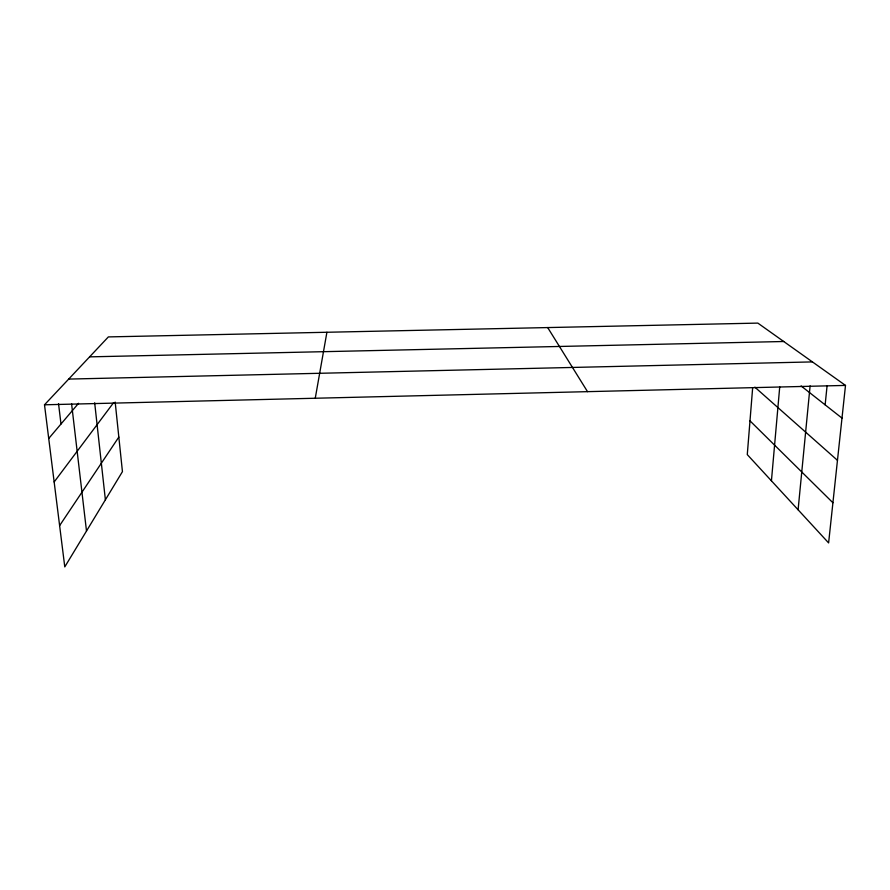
<?xml version="1.0" encoding="UTF-8"?>
<svg xmlns="http://www.w3.org/2000/svg" width="890" height="890" viewBox="0 0 890 890"><rect width="100%" height="100%" fill="white"/><g stroke="black" fill="none" stroke-linecap="round" stroke-linejoin="round"><path stroke-width="1.33" d="M752.629 388.096L747.277 454.601L828.612 542.911L845.5 385.415L757.846 323.103L108.369 336.909L44.5 404.794L64.781 566.897L122.442 471.633L115.177 402.091M771.43 480.834L779.729 386.861M798.096 509.781L810.111 385.871M825.141 404.861L827.099 385.604M315.26 398.242L326.908 332.27M59.619 525.612L118.826 437.079M54.157 481.968L113.453 402.847M48.716 438.503L78.565 403.292M68.697 379.084L812.437 361.907M44.5 404.794L845.5 385.415M89.601 356.857L783.723 341.504M801.111 385.96L841.996 418.111M754.865 387.161L837.468 460.33M749.992 420.848L832.918 502.75M547.695 327.576L587.522 391.656M58.529 403.659L60.998 424.018M71.578 403.737L86.497 531.007M94.674 402.814L105.387 499.802"/></g></svg>
